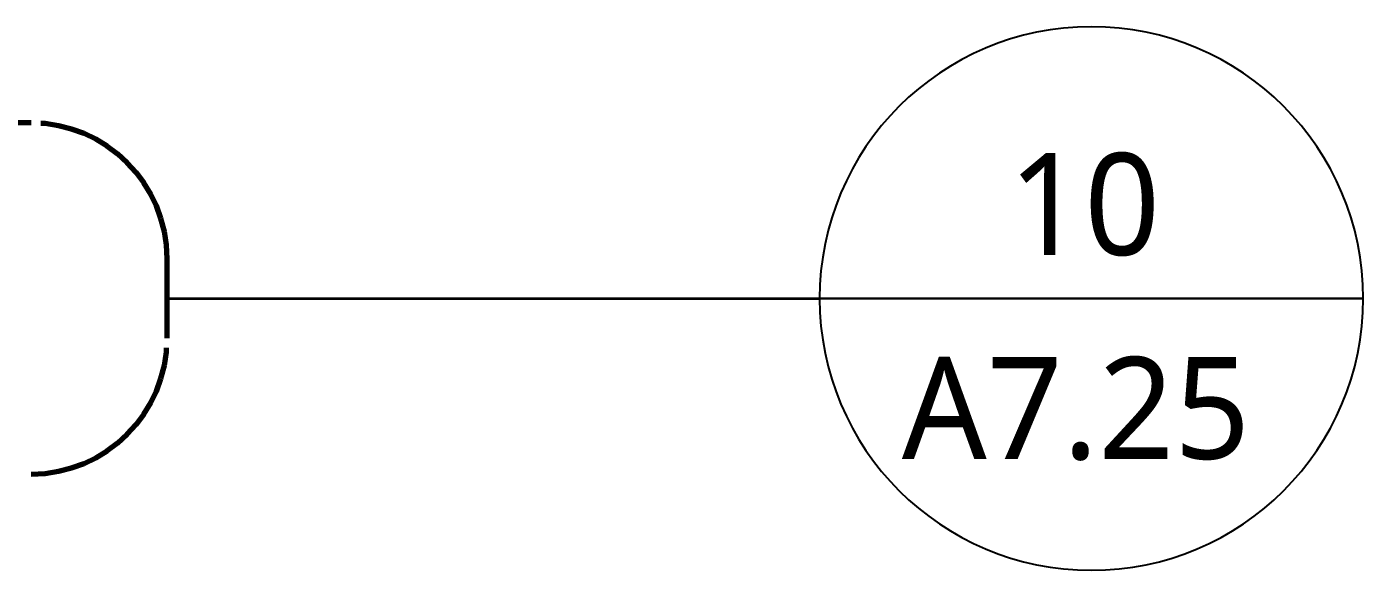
# Model space of a CAD drawing. Header units: inches. Extents: x 6 to 8416, y -388 to 6104.
# Drawn here: x 401.6 to 460.6, y 5815.2 to 5839.2 of the extents above; entities that cross this region are included whole.
import ezdxf

# ---------------------------------------------------------------- set-up
doc = ezdxf.new("R2010")
doc.units = ezdxf.units.IN
doc.header["$MEASUREMENT"] = 0
doc.linetypes.add('Dash Dot 3_16_', pattern=[15, 9, -3, 0, -3])
doc.layers.add('A-ANNO-NOTE', color=131, linetype='Continuous', lineweight=18)
doc.layers.add('A-ANNO-SYMB', color=150, linetype='Continuous', lineweight=13)
doc.styles.add('Open Sans_3', font='OpenSans-Regular.ttf', dxfattribs={"height": 4.5})

# ---------------------------------------------------------------- blocks, each defined once
blk = doc.blocks.new('Drafting View - CDs-920680-WALL SECTION - LOBBY CANOPY')
at = {"layer": 'A-ANNO-NOTE', "lineweight": 25}
for p, q in [((3837.459, 6055.099), (3861.459, 6055.099)), ((3861.459, 6055.099), (3837.459, 6055.099))]:
    blk.add_line(p, q, dxfattribs=at)
for start, end in [(0, 180), (180, 0)]:
    blk.add_arc((3849.459, 6055.099), 12, start, end, dxfattribs=at)

msp = doc.modelspace()

# ---------------------------------------------------------------- linework, layer by layer
at = {"layer": 'A-ANNO-SYMB', "linetype": 'Dash Dot 3_16_', "lineweight": 70}
for p, q in [((401.76707824, 5834.93394602), (388.95997822, 5834.93394602)), ((407.76707824, 5825.42950851), (407.76707824, 5828.93394602)), ((388.95997822, 5819.42950851), (401.76707824, 5819.42950851))]:
    msp.add_line(p, q, dxfattribs=at)
at = {"layer": 'A-ANNO-SYMB', "lineweight": 35}
msp.add_line((407.76707824, 5827.18172727), (436.56707824, 5827.18172727), dxfattribs=at)
at = {"layer": 'A-ANNO-SYMB', "linetype": 'Dash Dot 3_16_', "lineweight": 70}
for centre, start, end in [((401.76707824, 5828.93394602), 0, 90), ((401.76707824, 5825.42950851), 270, 0)]:
    msp.add_arc(centre, 6, start, end, dxfattribs=at)

# ---------------------------------------------------------------- block references
at = {"layer": 'A-ANNO-SYMB', "lineweight": 35}
msp.add_blockref('Drafting View - CDs-920680-WALL SECTION - LOBBY CANOPY', (-3400.89161076, -227.91721536), dxfattribs=at)

# ---------------------------------------------------------------- texts
at = {"layer": 'A-ANNO-SYMB', "char_height": 4.5, "attachment_point": 1, "style": 'Open Sans_3'}
for s, insert, width in [('10', (444.89752217, 5833.60004023), 8.787), ('A7.25', (440.20145918, 5824.60004023), 20.1495)]:
    msp.add_mtext(s, dxfattribs=dict(at, insert=insert, width=width))

doc.saveas('drawing.dxf')
